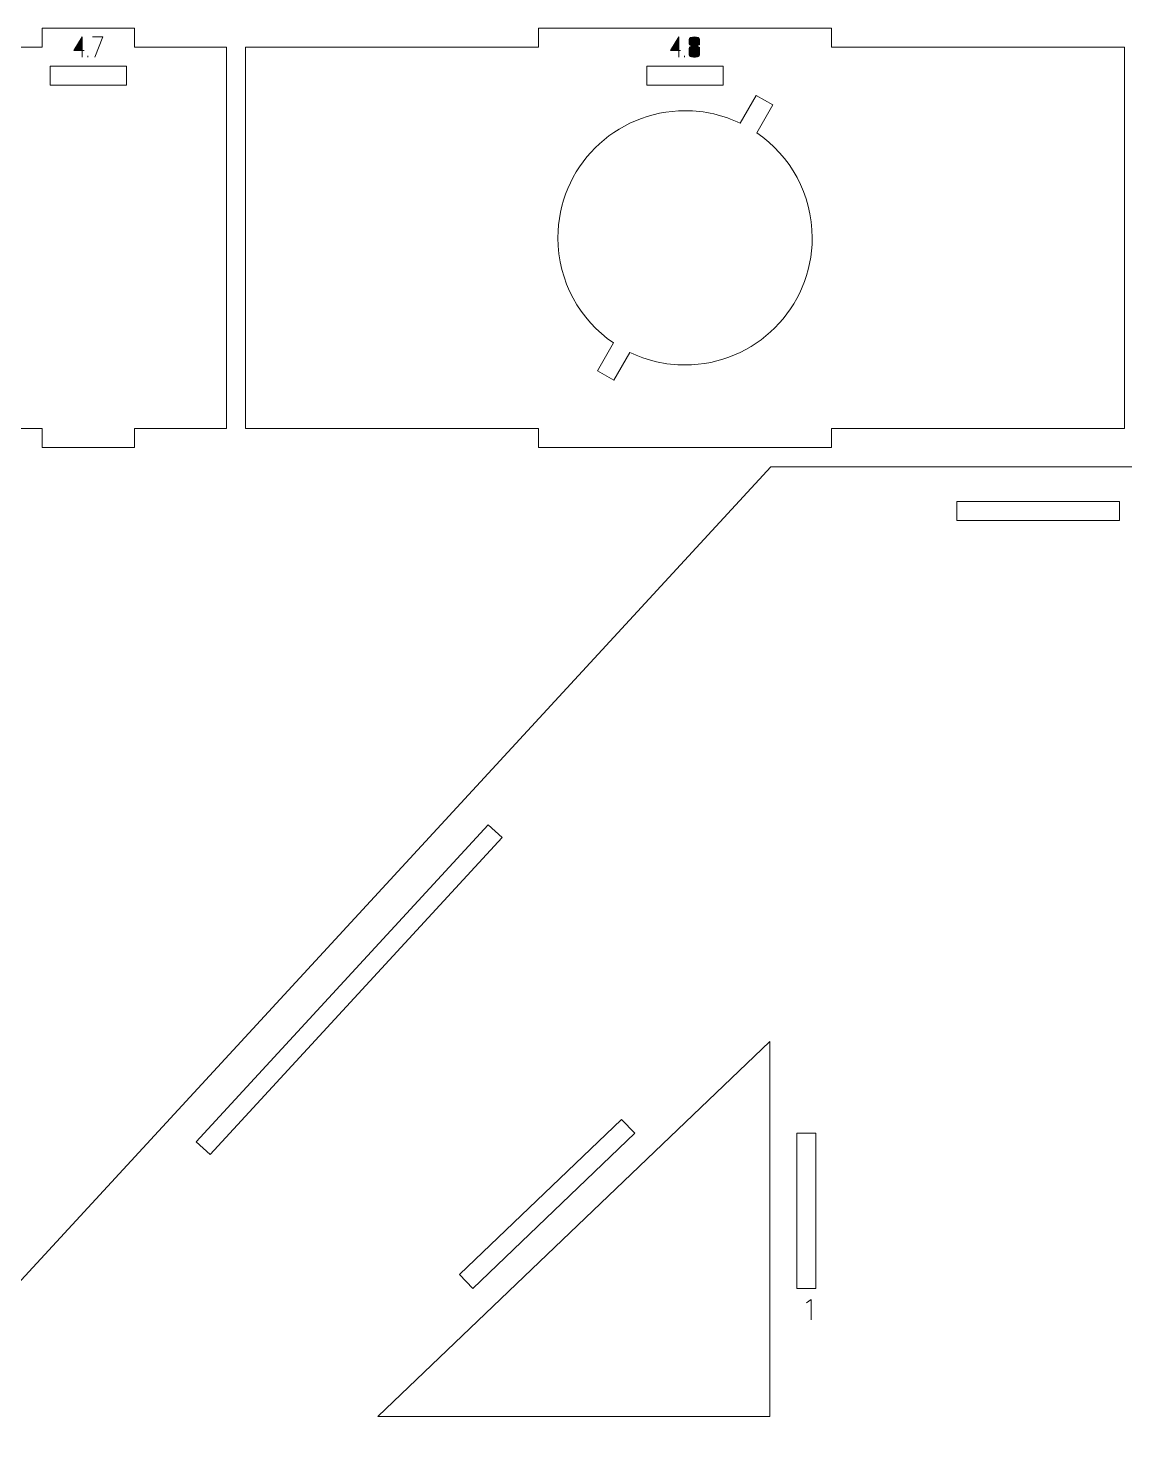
# Model space of a CAD drawing. Header units: centimetres. Extents: x -191 to 212, y -234 to 239.
# Drawn here: x -133.18 to -115.93, y -204.46 to -182.41 of the extents above; entities that cross this region are included whole.
import ezdxf

# ---------------------------------------------------------------- set-up
doc = ezdxf.new("R2010")
doc.units = ezdxf.units.CM
doc.header["$MEASUREMENT"] = 0
doc.layers.add('Capa 1', color=7, linetype='Continuous')

msp = doc.modelspace()

# ---------------------------------------------------------------- hatches: boundary and pattern name
at = {"layer": 'Capa 1', "true_color": 0x3e4095}
h = msp.add_hatch(color=175, dxfattribs=at)
edge = h.paths.add_edge_path()
edge.add_spline(control_points=[(-132.32757, -182.76062), (-132.32757, -182.76062), (-132.32757, -182.54828), (-132.32757, -182.54828), (-132.32757, -182.54828), (-132.45736, -182.76062), (-132.45736, -182.76062), (-132.45736, -182.76062), (-132.32757, -182.76062), (-132.32757, -182.76062)], knot_values=[0, 0, 0, 0, 0.33333333, 0.33333333, 0.33333333, 0.66666667, 0.66666667, 0.66666667, 1, 1, 1, 1], degree=3, periodic=1)
h = msp.add_hatch(color=175, dxfattribs=at)
edge = h.paths.add_edge_path()
edge.add_spline(control_points=[(-132.32757, -182.76062), (-132.32757, -182.76062), (-132.32757, -182.86518), (-132.32757, -182.86518), (-132.32757, -182.86518), (-132.32757, -182.76062), (-132.32757, -182.76062), (-132.32757, -182.76062), (-132.45736, -182.76062), (-132.45736, -182.76062), (-132.45736, -182.76062), (-132.32757, -182.54828), (-132.32757, -182.54828), (-132.32757, -182.54828), (-132.32757, -182.76062), (-132.32757, -182.76062), (-132.32757, -182.76062), (-132.29776, -182.76062), (-132.29776, -182.76062), (-132.29776, -182.76062), (-132.32757, -182.76062), (-132.32757, -182.76062)], knot_values=[0, 0, 0, 0, 0.14285714, 0.14285714, 0.14285714, 0.28571429, 0.28571429, 0.28571429, 0.42857143, 0.42857143, 0.42857143, 0.57142857, 0.57142857, 0.57142857, 0.71428571, 0.71428571, 0.71428571, 0.85714286, 0.85714286, 0.85714286, 1, 1, 1, 1], degree=3, periodic=1)
h = msp.add_hatch(color=175, dxfattribs=at)
edge = h.paths.add_edge_path()
edge.add_spline(control_points=[(-132.12533, -182.86518), (-132.12533, -182.86518), (-132.00425, -182.54874), (-132.00425, -182.54874), (-132.00425, -182.54874), (-132.16385, -182.54874), (-132.16385, -182.54874), (-132.16385, -182.54874), (-132.00425, -182.54874), (-132.00425, -182.54874), (-132.00425, -182.54874), (-132.12533, -182.86518), (-132.12533, -182.86518)], knot_values=[0, 0, 0, 0, 0.25, 0.25, 0.25, 0.5, 0.5, 0.5, 0.75, 0.75, 0.75, 1, 1, 1, 1], degree=3, periodic=1)
h = msp.add_hatch(color=175, dxfattribs=at)
edge = h.paths.add_edge_path()
edge.add_spline(control_points=[(-122.94384, -182.76062), (-122.94384, -182.76062), (-122.94384, -182.54828), (-122.94384, -182.54828), (-122.94384, -182.54828), (-123.07363, -182.76062), (-123.07363, -182.76062), (-123.07363, -182.76062), (-122.94384, -182.76062), (-122.94384, -182.76062)], knot_values=[0, 0, 0, 0, 0.33333333, 0.33333333, 0.33333333, 0.66666667, 0.66666667, 0.66666667, 1, 1, 1, 1], degree=3, periodic=1)
h = msp.add_hatch(color=175, dxfattribs=at)
edge = h.paths.add_edge_path()
edge.add_spline(control_points=[(-122.94384, -182.76062), (-122.94384, -182.76062), (-122.94384, -182.86518), (-122.94384, -182.86518), (-122.94384, -182.86518), (-122.94384, -182.76062), (-122.94384, -182.76062), (-122.94384, -182.76062), (-123.07363, -182.76062), (-123.07363, -182.76062), (-123.07363, -182.76062), (-122.94384, -182.54828), (-122.94384, -182.54828), (-122.94384, -182.54828), (-122.94384, -182.76062), (-122.94384, -182.76062), (-122.94384, -182.76062), (-122.91403, -182.76062), (-122.91403, -182.76062), (-122.91403, -182.76062), (-122.94384, -182.76062), (-122.94384, -182.76062)], knot_values=[0, 0, 0, 0, 0.14285714, 0.14285714, 0.14285714, 0.28571429, 0.28571429, 0.28571429, 0.42857143, 0.42857143, 0.42857143, 0.57142857, 0.57142857, 0.57142857, 0.71428571, 0.71428571, 0.71428571, 0.85714286, 0.85714286, 0.85714286, 1, 1, 1, 1], degree=3, periodic=1)
h = msp.add_hatch(color=175, dxfattribs=at)
edge = h.paths.add_edge_path()
edge.add_spline(control_points=[(-122.78012, -182.65835), (-122.78012, -182.6663), (-122.77446, -182.67348), (-122.76315, -182.6799), (-122.75184, -182.68632), (-122.72998, -182.6906), (-122.69757, -182.69274), (-122.66516, -182.6906), (-122.6433, -182.68632), (-122.63199, -182.6799), (-122.62068, -182.67348), (-122.61502, -182.6663), (-122.61502, -182.65835), (-122.61502, -182.65835), (-122.61502, -182.58405), (-122.61502, -182.58405), (-122.61502, -182.57427), (-122.62289, -182.56594), (-122.63864, -182.55906), (-122.65438, -182.55218), (-122.67403, -182.54874), (-122.69757, -182.54874), (-122.72111, -182.54874), (-122.74076, -182.55218), (-122.7565, -182.55906), (-122.77225, -182.56594), (-122.78012, -182.57427), (-122.78012, -182.58405), (-122.78012, -182.58405), (-122.78012, -182.65835), (-122.78012, -182.65835)], knot_values=[0, 0, 0, 0, 0.1, 0.1, 0.1, 0.2, 0.2, 0.2, 0.3, 0.3, 0.3, 0.4, 0.4, 0.4, 0.5, 0.5, 0.5, 0.6, 0.6, 0.6, 0.7, 0.7, 0.7, 0.8, 0.8, 0.8, 0.9, 0.9, 0.9, 1, 1, 1, 1], degree=3, periodic=1)
h = msp.add_hatch(color=175, dxfattribs=at)
edge = h.paths.add_edge_path()
edge.add_spline(control_points=[(-122.69757, -182.86518), (-122.72111, -182.86518), (-122.74076, -182.86174), (-122.7565, -182.85486), (-122.77225, -182.84798), (-122.78012, -182.83965), (-122.78012, -182.82987), (-122.78012, -182.82987), (-122.78012, -182.72668), (-122.78012, -182.72668), (-122.78012, -182.71842), (-122.77446, -182.71124), (-122.76315, -182.70513), (-122.75184, -182.69901), (-122.72998, -182.69488), (-122.69757, -182.69274), (-122.72998, -182.6906), (-122.75184, -182.68632), (-122.76315, -182.6799), (-122.77446, -182.67348), (-122.78012, -182.6663), (-122.78012, -182.65835), (-122.78012, -182.65835), (-122.78012, -182.58405), (-122.78012, -182.58405), (-122.78012, -182.57427), (-122.77225, -182.56594), (-122.7565, -182.55906), (-122.74076, -182.55218), (-122.72111, -182.54874), (-122.69757, -182.54874), (-122.67403, -182.54874), (-122.65438, -182.55218), (-122.63864, -182.55906), (-122.62289, -182.56594), (-122.61502, -182.57427), (-122.61502, -182.58405), (-122.61502, -182.58405), (-122.61502, -182.65835), (-122.61502, -182.65835), (-122.61502, -182.6663), (-122.62068, -182.67348), (-122.63199, -182.6799), (-122.6433, -182.68632), (-122.66516, -182.6906), (-122.69757, -182.69274), (-122.66516, -182.69488), (-122.6433, -182.69901), (-122.63199, -182.70513), (-122.62068, -182.71124), (-122.61502, -182.71842), (-122.61502, -182.72668), (-122.61502, -182.72668), (-122.61502, -182.82987), (-122.61502, -182.82987), (-122.61502, -182.83965), (-122.62289, -182.84798), (-122.63864, -182.85486), (-122.65438, -182.86174), (-122.67403, -182.86518), (-122.69757, -182.86518)], knot_values=[0, 0, 0, 0, 0.05, 0.05, 0.05, 0.1, 0.1, 0.1, 0.15, 0.15, 0.15, 0.2, 0.2, 0.2, 0.25, 0.25, 0.25, 0.3, 0.3, 0.3, 0.35, 0.35, 0.35, 0.4, 0.4, 0.4, 0.45, 0.45, 0.45, 0.5, 0.5, 0.5, 0.55, 0.55, 0.55, 0.6, 0.6, 0.6, 0.65, 0.65, 0.65, 0.7, 0.7, 0.7, 0.75, 0.75, 0.75, 0.8, 0.8, 0.8, 0.85, 0.85, 0.85, 0.9, 0.9, 0.9, 0.95, 0.95, 0.95, 1, 1, 1, 1], degree=3, periodic=1)
h = msp.add_hatch(color=175, dxfattribs=at)
edge = h.paths.add_edge_path()
edge.add_spline(control_points=[(-122.78012, -182.82987), (-122.78012, -182.83965), (-122.77225, -182.84798), (-122.7565, -182.85486), (-122.74076, -182.86174), (-122.72111, -182.86518), (-122.69757, -182.86518), (-122.67403, -182.86518), (-122.65438, -182.86174), (-122.63864, -182.85486), (-122.62289, -182.84798), (-122.61502, -182.83965), (-122.61502, -182.82987), (-122.61502, -182.82987), (-122.61502, -182.72668), (-122.61502, -182.72668), (-122.61502, -182.71842), (-122.62068, -182.71124), (-122.63199, -182.70513), (-122.6433, -182.69901), (-122.66516, -182.69488), (-122.69757, -182.69274), (-122.72998, -182.69488), (-122.75184, -182.69901), (-122.76315, -182.70513), (-122.77446, -182.71124), (-122.78012, -182.71842), (-122.78012, -182.72668), (-122.78012, -182.72668), (-122.78012, -182.82987), (-122.78012, -182.82987)], knot_values=[0, 0, 0, 0, 0.1, 0.1, 0.1, 0.2, 0.2, 0.2, 0.3, 0.3, 0.3, 0.4, 0.4, 0.4, 0.5, 0.5, 0.5, 0.6, 0.6, 0.6, 0.7, 0.7, 0.7, 0.8, 0.8, 0.8, 0.9, 0.9, 0.9, 1, 1, 1, 1], degree=3, periodic=1)
h = msp.add_hatch(color=175, dxfattribs=at)
edge = h.paths.add_edge_path()
edge.add_spline(control_points=[(-132.23723, -182.86518), (-132.23723, -182.86518), (-132.23723, -182.84271), (-132.23723, -182.84271), (-132.23723, -182.84271), (-132.23723, -182.86518), (-132.23723, -182.86518)], knot_values=[0, 0, 0, 0, 0.5, 0.5, 0.5, 1, 1, 1, 1], degree=3, periodic=1)
h = msp.add_hatch(color=175, dxfattribs=at)
edge = h.paths.add_edge_path()
edge.add_spline(control_points=[(-122.8535, -182.86518), (-122.8535, -182.86518), (-122.8535, -182.84271), (-122.8535, -182.84271), (-122.8535, -182.84271), (-122.8535, -182.86518), (-122.8535, -182.86518)], knot_values=[0, 0, 0, 0, 0.5, 0.5, 0.5, 1, 1, 1, 1], degree=3, periodic=1)
h = msp.add_hatch(color=175, dxfattribs=at)
edge = h.paths.add_edge_path()
edge.add_spline(control_points=[(-120.85901, -202.40879), (-120.85901, -202.40879), (-120.93514, -202.46153), (-120.93514, -202.46153), (-120.93514, -202.46153), (-120.85901, -202.40879), (-120.85901, -202.40879), (-120.85901, -202.40879), (-120.85901, -202.72569), (-120.85901, -202.72569), (-120.85901, -202.72569), (-120.85901, -202.40879), (-120.85901, -202.40879)], knot_values=[0, 0, 0, 0, 0.25, 0.25, 0.25, 0.5, 0.5, 0.5, 0.75, 0.75, 0.75, 1, 1, 1, 1], degree=3, periodic=1)

# ---------------------------------------------------------------- linework, layer by layer
at = {"layer": 'Capa 1', "color": 240, "lineweight": 20}
for points, knots in [([(-134.40576, -182.70798), (-134.40576, -182.70798), (-134.40576, -188.70798), (-134.40576, -188.70798), (-134.40576, -188.70798), (-132.95579, -188.70798), (-132.95579, -188.70798), (-132.95579, -188.70798), (-132.95579, -189.00798), (-132.95579, -189.00798), (-132.95579, -189.00798), (-131.50582, -189.00798), (-131.50582, -189.00798), (-131.50582, -189.00798), (-131.50582, -188.70798), (-131.50582, -188.70798), (-131.50582, -188.70798), (-130.05585, -188.70798), (-130.05585, -188.70798), (-130.05585, -188.70798), (-130.05585, -182.70798), (-130.05585, -182.70798), (-130.05585, -182.70798), (-131.50582, -182.70798), (-131.50582, -182.70798), (-131.50582, -182.70798), (-131.50582, -182.40798), (-131.50582, -182.40798), (-131.50582, -182.40798), (-132.95579, -182.40798), (-132.95579, -182.40798), (-132.95579, -182.40798), (-132.95579, -182.70798), (-132.95579, -182.70798), (-132.95579, -182.70798), (-134.40576, -182.70798), (-134.40576, -182.70798)], [0, 0, 0, 0, 0.08333333, 0.08333333, 0.08333333, 0.16666667, 0.16666667, 0.16666667, 0.25, 0.25, 0.25, 0.33333333, 0.33333333, 0.33333333, 0.41666667, 0.41666667, 0.41666667, 0.5, 0.5, 0.5, 0.58333333, 0.58333333, 0.58333333, 0.66666667, 0.66666667, 0.66666667, 0.75, 0.75, 0.75, 0.83333333, 0.83333333, 0.83333333, 0.91666667, 0.91666667, 0.91666667, 1, 1, 1, 1]), ([(-129.75585, -182.70798), (-129.75585, -182.70798), (-129.75585, -188.70798), (-129.75585, -188.70798), (-129.75585, -188.70798), (-125.14817, -188.70798), (-125.14817, -188.70798), (-125.14817, -188.70798), (-125.14817, -189.00798), (-125.14817, -189.00798), (-125.14817, -189.00798), (-120.54049, -189.00798), (-120.54049, -189.00798), (-120.54049, -189.00798), (-120.54049, -188.70798), (-120.54049, -188.70798), (-120.54049, -188.70798), (-115.9328, -188.70798), (-115.9328, -188.70798), (-115.9328, -188.70798), (-115.9328, -182.70798), (-115.9328, -182.70798), (-115.9328, -182.70798), (-120.54049, -182.70798), (-120.54049, -182.70798), (-120.54049, -182.70798), (-120.54049, -182.40798), (-120.54049, -182.40798), (-120.54049, -182.40798), (-125.14817, -182.40798), (-125.14817, -182.40798), (-125.14817, -182.40798), (-125.14817, -182.70798), (-125.14817, -182.70798), (-125.14817, -182.70798), (-129.75585, -182.70798), (-129.75585, -182.70798)], [0, 0, 0, 0, 0.08333333, 0.08333333, 0.08333333, 0.16666667, 0.16666667, 0.16666667, 0.25, 0.25, 0.25, 0.33333333, 0.33333333, 0.33333333, 0.41666667, 0.41666667, 0.41666667, 0.5, 0.5, 0.5, 0.58333333, 0.58333333, 0.58333333, 0.66666667, 0.66666667, 0.66666667, 0.75, 0.75, 0.75, 0.83333333, 0.83333333, 0.83333333, 0.91666667, 0.91666667, 0.91666667, 1, 1, 1, 1]), ([(-132.83081, -183.30834), (-132.83081, -183.30834), (-131.63081, -183.30834), (-131.63081, -183.30834), (-131.63081, -183.30834), (-131.63081, -183.00834), (-131.63081, -183.00834), (-131.63081, -183.00834), (-132.83081, -183.00834), (-132.83081, -183.00834), (-132.83081, -183.00834), (-132.83081, -183.30834), (-132.83081, -183.30834)], [0, 0, 0, 0, 0.25, 0.25, 0.25, 0.5, 0.5, 0.5, 0.75, 0.75, 0.75, 1, 1, 1, 1]), ([(-123.44433, -183.30834), (-123.44433, -183.30834), (-122.24433, -183.30834), (-122.24433, -183.30834), (-122.24433, -183.30834), (-122.24433, -183.00834), (-122.24433, -183.00834), (-122.24433, -183.00834), (-123.44433, -183.00834), (-123.44433, -183.00834), (-123.44433, -183.00834), (-123.44433, -183.30834), (-123.44433, -183.30834)], [0, 0, 0, 0, 0.25, 0.25, 0.25, 0.5, 0.5, 0.5, 0.75, 0.75, 0.75, 1, 1, 1, 1]), ([(-122.84433, -183.70798), (-122.5335, -183.70798), (-122.23924, -183.77889), (-121.97682, -183.90541), (-121.97682, -183.90541), (-121.72423, -183.46792), (-121.72423, -183.46792), (-121.72423, -183.46792), (-121.46443, -183.61792), (-121.46443, -183.61792), (-121.46443, -183.61792), (-121.7172, -184.05573), (-121.7172, -184.05573), (-121.19024, -184.41591), (-120.84433, -185.02151), (-120.84433, -185.70798), (-120.84433, -186.81255), (-121.73976, -187.70798), (-122.84433, -187.70798), (-123.15516, -187.70798), (-123.44944, -187.63709), (-123.71184, -187.51055), (-123.71184, -187.51055), (-123.96443, -187.94804), (-123.96443, -187.94804), (-123.96443, -187.94804), (-124.22423, -187.79804), (-124.22423, -187.79804), (-124.22423, -187.79804), (-123.97146, -187.36023), (-123.97146, -187.36023), (-124.49842, -187.00005), (-124.84433, -186.39445), (-124.84433, -185.70798), (-124.84433, -184.60341), (-123.9489, -183.70798), (-122.84433, -183.70798)], [0, 0, 0, 0, 0.08333333, 0.08333333, 0.08333333, 0.16666667, 0.16666667, 0.16666667, 0.25, 0.25, 0.25, 0.33333333, 0.33333333, 0.33333333, 0.41666667, 0.41666667, 0.41666667, 0.5, 0.5, 0.5, 0.58333333, 0.58333333, 0.58333333, 0.66666667, 0.66666667, 0.66666667, 0.75, 0.75, 0.75, 0.83333333, 0.83333333, 0.83333333, 0.91666667, 0.91666667, 0.91666667, 1, 1, 1, 1])]:
    msp.add_open_spline(points, degree=3, knots=knots, dxfattribs=at)
at = {"layer": 'Capa 1', "color": 114, "lineweight": 9}
for points, knots in [([(-132.32757, -182.76062), (-132.32757, -182.76062), (-132.32757, -182.54828), (-132.32757, -182.54828), (-132.32757, -182.54828), (-132.45736, -182.76062), (-132.45736, -182.76062), (-132.45736, -182.76062), (-132.32757, -182.76062), (-132.32757, -182.76062)], [0, 0, 0, 0, 0.33333333, 0.33333333, 0.33333333, 0.66666667, 0.66666667, 0.66666667, 1, 1, 1, 1]), ([(-132.32757, -182.76062), (-132.32757, -182.76062), (-132.32757, -182.86518), (-132.32757, -182.86518), (-132.32757, -182.86518), (-132.32757, -182.76062), (-132.32757, -182.76062), (-132.32757, -182.76062), (-132.45736, -182.76062), (-132.45736, -182.76062), (-132.45736, -182.76062), (-132.32757, -182.54828), (-132.32757, -182.54828), (-132.32757, -182.54828), (-132.32757, -182.76062), (-132.32757, -182.76062), (-132.32757, -182.76062), (-132.29776, -182.76062), (-132.29776, -182.76062), (-132.29776, -182.76062), (-132.32757, -182.76062), (-132.32757, -182.76062)], [0, 0, 0, 0, 0.14285714, 0.14285714, 0.14285714, 0.28571429, 0.28571429, 0.28571429, 0.42857143, 0.42857143, 0.42857143, 0.57142857, 0.57142857, 0.57142857, 0.71428571, 0.71428571, 0.71428571, 0.85714286, 0.85714286, 0.85714286, 1, 1, 1, 1]), ([(-132.12533, -182.86518), (-132.12533, -182.86518), (-132.00425, -182.54874), (-132.00425, -182.54874), (-132.00425, -182.54874), (-132.16385, -182.54874), (-132.16385, -182.54874), (-132.16385, -182.54874), (-132.00425, -182.54874), (-132.00425, -182.54874), (-132.00425, -182.54874), (-132.12533, -182.86518), (-132.12533, -182.86518)], [0, 0, 0, 0, 0.25, 0.25, 0.25, 0.5, 0.5, 0.5, 0.75, 0.75, 0.75, 1, 1, 1, 1]), ([(-122.94384, -182.76062), (-122.94384, -182.76062), (-122.94384, -182.54828), (-122.94384, -182.54828), (-122.94384, -182.54828), (-123.07363, -182.76062), (-123.07363, -182.76062), (-123.07363, -182.76062), (-122.94384, -182.76062), (-122.94384, -182.76062)], [0, 0, 0, 0, 0.33333333, 0.33333333, 0.33333333, 0.66666667, 0.66666667, 0.66666667, 1, 1, 1, 1]), ([(-122.94384, -182.76062), (-122.94384, -182.76062), (-122.94384, -182.86518), (-122.94384, -182.86518), (-122.94384, -182.86518), (-122.94384, -182.76062), (-122.94384, -182.76062), (-122.94384, -182.76062), (-123.07363, -182.76062), (-123.07363, -182.76062), (-123.07363, -182.76062), (-122.94384, -182.54828), (-122.94384, -182.54828), (-122.94384, -182.54828), (-122.94384, -182.76062), (-122.94384, -182.76062), (-122.94384, -182.76062), (-122.91403, -182.76062), (-122.91403, -182.76062), (-122.91403, -182.76062), (-122.94384, -182.76062), (-122.94384, -182.76062)], [0, 0, 0, 0, 0.14285714, 0.14285714, 0.14285714, 0.28571429, 0.28571429, 0.28571429, 0.42857143, 0.42857143, 0.42857143, 0.57142857, 0.57142857, 0.57142857, 0.71428571, 0.71428571, 0.71428571, 0.85714286, 0.85714286, 0.85714286, 1, 1, 1, 1]), ([(-122.78012, -182.65835), (-122.78012, -182.6663), (-122.77446, -182.67348), (-122.76315, -182.6799), (-122.75184, -182.68632), (-122.72998, -182.6906), (-122.69757, -182.69274), (-122.66516, -182.6906), (-122.6433, -182.68632), (-122.63199, -182.6799), (-122.62068, -182.67348), (-122.61502, -182.6663), (-122.61502, -182.65835), (-122.61502, -182.65835), (-122.61502, -182.58405), (-122.61502, -182.58405), (-122.61502, -182.57427), (-122.62289, -182.56594), (-122.63864, -182.55906), (-122.65438, -182.55218), (-122.67403, -182.54874), (-122.69757, -182.54874), (-122.72111, -182.54874), (-122.74076, -182.55218), (-122.7565, -182.55906), (-122.77225, -182.56594), (-122.78012, -182.57427), (-122.78012, -182.58405), (-122.78012, -182.58405), (-122.78012, -182.65835), (-122.78012, -182.65835)], [0, 0, 0, 0, 0.1, 0.1, 0.1, 0.2, 0.2, 0.2, 0.3, 0.3, 0.3, 0.4, 0.4, 0.4, 0.5, 0.5, 0.5, 0.6, 0.6, 0.6, 0.7, 0.7, 0.7, 0.8, 0.8, 0.8, 0.9, 0.9, 0.9, 1, 1, 1, 1]), ([(-122.69757, -182.86518), (-122.72111, -182.86518), (-122.74076, -182.86174), (-122.7565, -182.85486), (-122.77225, -182.84798), (-122.78012, -182.83965), (-122.78012, -182.82987), (-122.78012, -182.82987), (-122.78012, -182.72668), (-122.78012, -182.72668), (-122.78012, -182.71842), (-122.77446, -182.71124), (-122.76315, -182.70513), (-122.75184, -182.69901), (-122.72998, -182.69488), (-122.69757, -182.69274), (-122.72998, -182.6906), (-122.75184, -182.68632), (-122.76315, -182.6799), (-122.77446, -182.67348), (-122.78012, -182.6663), (-122.78012, -182.65835), (-122.78012, -182.65835), (-122.78012, -182.58405), (-122.78012, -182.58405), (-122.78012, -182.57427), (-122.77225, -182.56594), (-122.7565, -182.55906), (-122.74076, -182.55218), (-122.72111, -182.54874), (-122.69757, -182.54874), (-122.67403, -182.54874), (-122.65438, -182.55218), (-122.63864, -182.55906), (-122.62289, -182.56594), (-122.61502, -182.57427), (-122.61502, -182.58405), (-122.61502, -182.58405), (-122.61502, -182.65835), (-122.61502, -182.65835), (-122.61502, -182.6663), (-122.62068, -182.67348), (-122.63199, -182.6799), (-122.6433, -182.68632), (-122.66516, -182.6906), (-122.69757, -182.69274), (-122.66516, -182.69488), (-122.6433, -182.69901), (-122.63199, -182.70513), (-122.62068, -182.71124), (-122.61502, -182.71842), (-122.61502, -182.72668), (-122.61502, -182.72668), (-122.61502, -182.82987), (-122.61502, -182.82987), (-122.61502, -182.83965), (-122.62289, -182.84798), (-122.63864, -182.85486), (-122.65438, -182.86174), (-122.67403, -182.86518), (-122.69757, -182.86518)], [0, 0, 0, 0, 0.05, 0.05, 0.05, 0.1, 0.1, 0.1, 0.15, 0.15, 0.15, 0.2, 0.2, 0.2, 0.25, 0.25, 0.25, 0.3, 0.3, 0.3, 0.35, 0.35, 0.35, 0.4, 0.4, 0.4, 0.45, 0.45, 0.45, 0.5, 0.5, 0.5, 0.55, 0.55, 0.55, 0.6, 0.6, 0.6, 0.65, 0.65, 0.65, 0.7, 0.7, 0.7, 0.75, 0.75, 0.75, 0.8, 0.8, 0.8, 0.85, 0.85, 0.85, 0.9, 0.9, 0.9, 0.95, 0.95, 0.95, 1, 1, 1, 1]), ([(-122.78012, -182.82987), (-122.78012, -182.83965), (-122.77225, -182.84798), (-122.7565, -182.85486), (-122.74076, -182.86174), (-122.72111, -182.86518), (-122.69757, -182.86518), (-122.67403, -182.86518), (-122.65438, -182.86174), (-122.63864, -182.85486), (-122.62289, -182.84798), (-122.61502, -182.83965), (-122.61502, -182.82987), (-122.61502, -182.82987), (-122.61502, -182.72668), (-122.61502, -182.72668), (-122.61502, -182.71842), (-122.62068, -182.71124), (-122.63199, -182.70513), (-122.6433, -182.69901), (-122.66516, -182.69488), (-122.69757, -182.69274), (-122.72998, -182.69488), (-122.75184, -182.69901), (-122.76315, -182.70513), (-122.77446, -182.71124), (-122.78012, -182.71842), (-122.78012, -182.72668), (-122.78012, -182.72668), (-122.78012, -182.82987), (-122.78012, -182.82987)], [0, 0, 0, 0, 0.1, 0.1, 0.1, 0.2, 0.2, 0.2, 0.3, 0.3, 0.3, 0.4, 0.4, 0.4, 0.5, 0.5, 0.5, 0.6, 0.6, 0.6, 0.7, 0.7, 0.7, 0.8, 0.8, 0.8, 0.9, 0.9, 0.9, 1, 1, 1, 1]), ([(-132.23723, -182.86518), (-132.23723, -182.86518), (-132.23723, -182.84271), (-132.23723, -182.84271), (-132.23723, -182.84271), (-132.23723, -182.86518), (-132.23723, -182.86518)], [0, 0, 0, 0, 0.5, 0.5, 0.5, 1, 1, 1, 1]), ([(-122.8535, -182.86518), (-122.8535, -182.86518), (-122.8535, -182.84271), (-122.8535, -182.84271), (-122.8535, -182.84271), (-122.8535, -182.86518), (-122.8535, -182.86518)], [0, 0, 0, 0, 0.5, 0.5, 0.5, 1, 1, 1, 1]), ([(-120.85901, -202.40879), (-120.85901, -202.40879), (-120.93514, -202.46153), (-120.93514, -202.46153), (-120.93514, -202.46153), (-120.85901, -202.40879), (-120.85901, -202.40879), (-120.85901, -202.40879), (-120.85901, -202.72569), (-120.85901, -202.72569), (-120.85901, -202.72569), (-120.85901, -202.40879), (-120.85901, -202.40879)], [0, 0, 0, 0, 0.25, 0.25, 0.25, 0.5, 0.5, 0.5, 0.75, 0.75, 0.75, 1, 1, 1, 1])]:
    msp.add_open_spline(points, degree=3, knots=knots, dxfattribs=at)
at = {"layer": 'Capa 1', "color": 240, "lineweight": 9}
for points, knots in [([(-112.60844, -204.22116), (-112.60844, -204.22116), (-109.27031, -204.22116), (-109.27031, -204.22116), (-109.27031, -204.22116), (-109.27031, -210.24712), (-109.27031, -210.24712), (-109.27031, -210.24712), (-112.60844, -210.24712), (-112.60844, -210.24712), (-112.60844, -210.24712), (-112.60844, -212.54479), (-112.60844, -212.54479), (-112.60844, -212.54479), (-109.31367, -213.40934), (-109.31367, -213.40934), (-109.31367, -213.40934), (-109.31367, -219.2644), (-109.31367, -219.2644), (-109.31367, -219.2644), (-124.83378, -219.2644), (-124.83378, -219.2644), (-124.83378, -219.2644), (-124.83378, -213.41184), (-124.83378, -213.41184), (-124.83378, -213.41184), (-121.53901, -212.54479), (-121.53901, -212.54479), (-121.53901, -212.54479), (-121.53901, -210.24712), (-121.53901, -210.24712), (-121.53901, -210.24712), (-135.75855, -210.24712), (-135.75855, -210.24712), (-135.75855, -210.24712), (-135.75855, -204.78474), (-135.75855, -204.78474), (-135.75855, -204.78474), (-121.49566, -189.30798), (-121.49566, -189.30798), (-121.49566, -189.30798), (-112.60844, -189.30798), (-112.60844, -189.30798), (-112.60844, -189.30798), (-112.60844, -204.22116), (-112.60844, -204.22116)], [0, 0, 0, 0, 0.06666667, 0.06666667, 0.06666667, 0.13333333, 0.13333333, 0.13333333, 0.2, 0.2, 0.2, 0.26666667, 0.26666667, 0.26666667, 0.33333333, 0.33333333, 0.33333333, 0.4, 0.4, 0.4, 0.46666667, 0.46666667, 0.46666667, 0.53333333, 0.53333333, 0.53333333, 0.6, 0.6, 0.6, 0.66666667, 0.66666667, 0.66666667, 0.73333333, 0.73333333, 0.73333333, 0.8, 0.8, 0.8, 0.86666667, 0.86666667, 0.86666667, 0.93333333, 0.93333333, 0.93333333, 1, 1, 1, 1]), ([(-118.56814, -190.15651), (-118.56814, -190.15651), (-116.01256, -190.15651), (-116.01256, -190.15651), (-116.01256, -190.15651), (-116.01256, -189.85651), (-116.01256, -189.85651), (-116.01256, -189.85651), (-118.56814, -189.85651), (-118.56814, -189.85651), (-118.56814, -189.85651), (-118.56814, -190.15651), (-118.56814, -190.15651)], [0, 0, 0, 0, 0.25, 0.25, 0.25, 0.5, 0.5, 0.5, 0.75, 0.75, 0.75, 1, 1, 1, 1]), ([(-130.31459, -200.12957), (-130.31459, -200.12957), (-125.71916, -195.14304), (-125.71916, -195.14304), (-125.71916, -195.14304), (-125.93977, -194.93974), (-125.93977, -194.93974), (-125.93977, -194.93974), (-130.5352, -199.92627), (-130.5352, -199.92627), (-130.5352, -199.92627), (-130.31459, -200.12957), (-130.31459, -200.12957)], [0, 0, 0, 0, 0.25, 0.25, 0.25, 0.5, 0.5, 0.5, 0.75, 0.75, 0.75, 1, 1, 1, 1]), ([(-121.5118, -204.24837), (-121.5118, -204.24837), (-121.5118, -198.34824), (-121.5118, -198.34824), (-121.5118, -198.34824), (-127.67611, -204.24837), (-127.67611, -204.24837), (-127.67611, -204.24837), (-121.5118, -204.24837), (-121.5118, -204.24837)], [0, 0, 0, 0, 0.33333333, 0.33333333, 0.33333333, 0.66666667, 0.66666667, 0.66666667, 1, 1, 1, 1]), ([(-126.18447, -202.23338), (-126.18447, -202.23338), (-123.63601, -199.79413), (-123.63601, -199.79413), (-123.63601, -199.79413), (-123.84344, -199.5774), (-123.84344, -199.5774), (-123.84344, -199.5774), (-126.39191, -202.01665), (-126.39191, -202.01665), (-126.39191, -202.01665), (-126.18447, -202.23338), (-126.18447, -202.23338)], [0, 0, 0, 0, 0.25, 0.25, 0.25, 0.5, 0.5, 0.5, 0.75, 0.75, 0.75, 1, 1, 1, 1]), ([(-121.08754, -199.79413), (-121.08754, -199.79413), (-121.08754, -202.23338), (-121.08754, -202.23338), (-121.08754, -202.23338), (-120.78754, -202.23338), (-120.78754, -202.23338), (-120.78754, -202.23338), (-120.78754, -199.79413), (-120.78754, -199.79413), (-120.78754, -199.79413), (-121.08754, -199.79413), (-121.08754, -199.79413)], [0, 0, 0, 0, 0.25, 0.25, 0.25, 0.5, 0.5, 0.5, 0.75, 0.75, 0.75, 1, 1, 1, 1])]:
    msp.add_open_spline(points, degree=3, knots=knots, dxfattribs=at)

doc.saveas('drawing.dxf')
